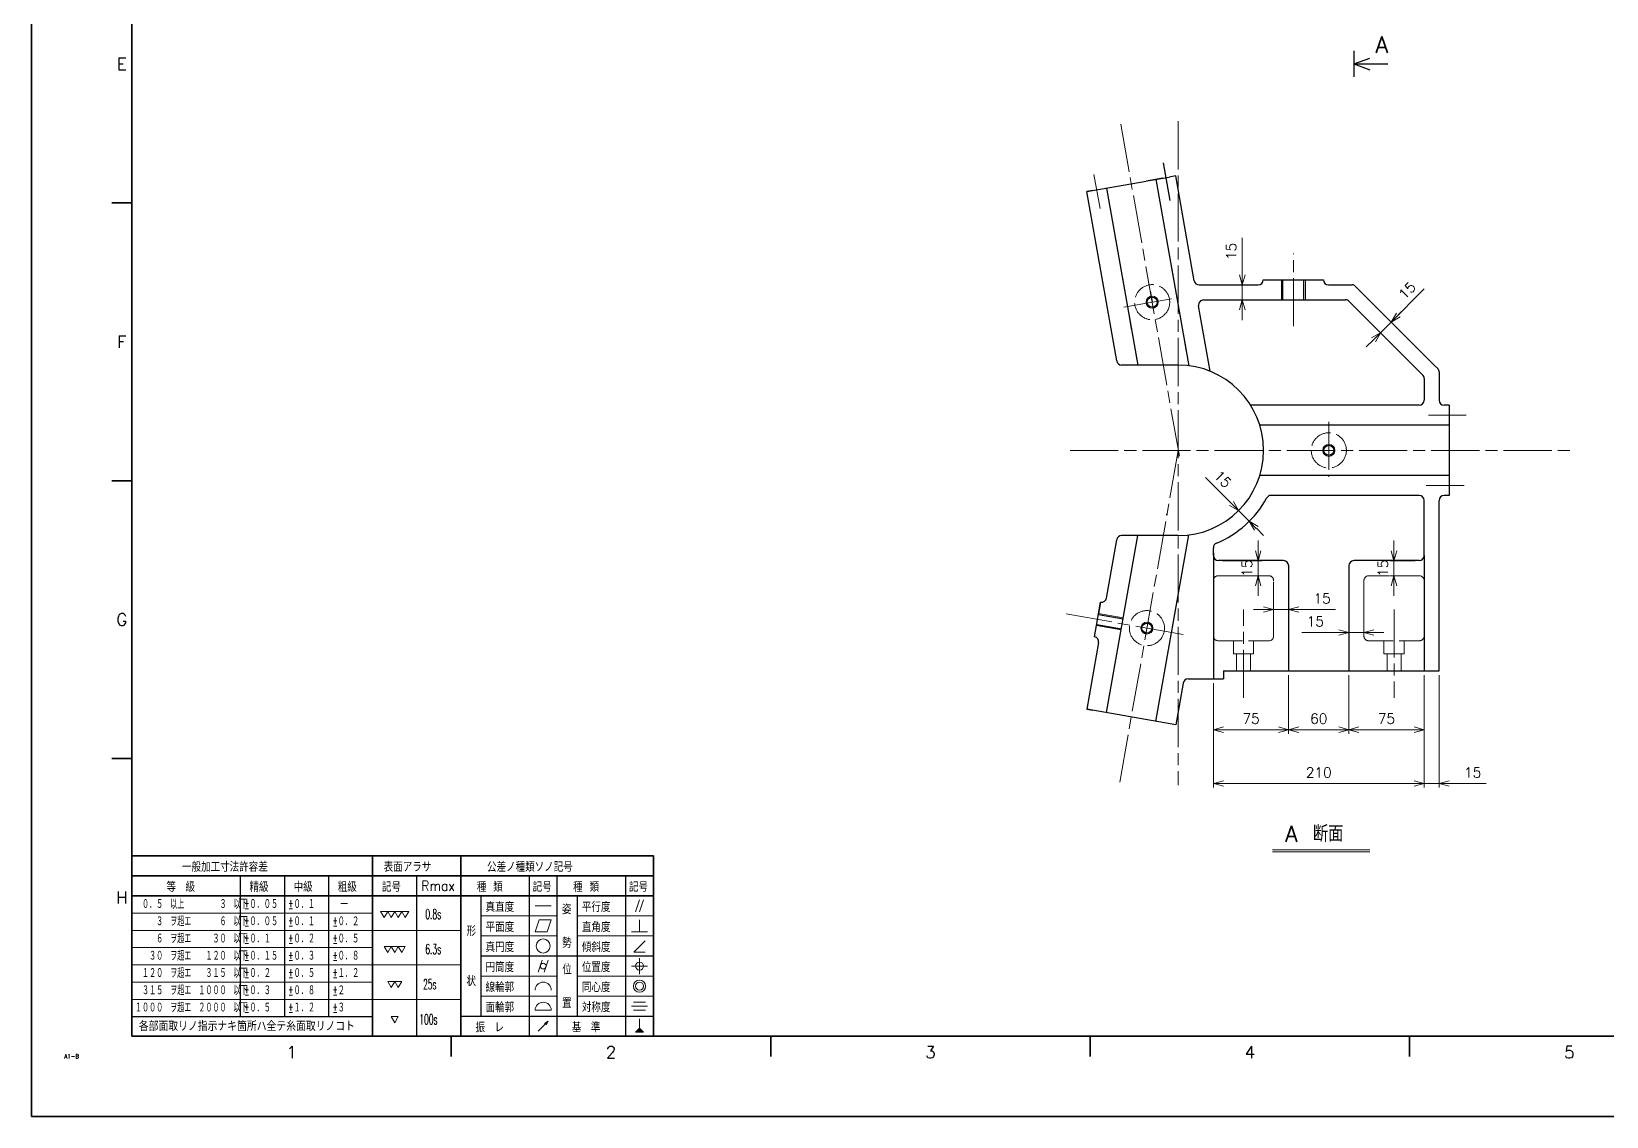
# Model space of a CAD drawing. Header units: millimetres. Extents: x 0 to 3364, y 0 to 2376.
# Drawn here: x 0 to 1570, y 0 to 1082 of the extents above; entities that cross this region are included whole.
import ezdxf
from ezdxf.enums import TextEntityAlignment as Align

# ---------------------------------------------------------------- set-up
doc = ezdxf.new("R2010")
doc.units = ezdxf.units.MM
doc.header["$LTSCALE"] = 4
doc.linetypes.add('AM_ISO02W050', pattern=[7.5, 6, -1.5])
doc.linetypes.add('AM_ISO08W050', pattern=[18, 12, -1.5, 3, -1.5])
doc.layers.get('0').update_dxf_attribs({"lineweight": 0})
doc.layers.get('Defpoints').update_dxf_attribs({"lineweight": 0})
for name, color, linetype, lineweight in [('AM_0', 7, 'Continuous', 25), ('AM_3', 6, 'AM_ISO02W050', 13), ('AM_4', 4, 'Continuous', 13), ('AM_5', 3, 'Continuous', 13), ('AM_7', 4, 'AM_ISO08W050', 13), ('AM_BOR', 132, 'Continuous', 30), ('AUX', 7, 'Continuous', 35)]:
    doc.layers.add(name, color=color, linetype=linetype, lineweight=lineweight)
doc.styles.get("Standard").update_dxf_attribs({"font": 'romans.shx', "bigfont": 'japanese.shx'})
doc.dimstyles.new('AM_JIS', dxfattribs={"dimtxt": 2.5, "dimasz": 2.5, "dimexe": 1, "dimexo": 1, "dimgap": 1.5, "dimtad": 3, "dimdec": 3, "dimdsep": 46, "dimtxsty": 'Standard', "dimblk": 'OPEN30', "dimcen": 0, "dimclrd": 256, "dimclre": 256, "dimclrt": 2, "dimadec": 0, "dimazin": 2, "dimtp": 0.1, "dimtm": 0.1, "dimtfac": 0.71, "dimtdec": 3, "dimtix": 1, "dimtmove": 0, "dimatfit": 3, "dimldrblk": 'OPEN30', "dimfxl": 1, "dimlwd": -1, "dimlwe": -1, "dimarcsym": 0})

# ---------------------------------------------------------------- blocks, each defined once
blk = doc.blocks.new('_Open30')
at = {"color": 0, "linetype": 'ByBlock', "lineweight": -2}
for p, q in [((-1, 0.27), (0, 0)), ((0, 0), (-1, -0.27)), ((0, 0), (-1, 0))]:
    blk.add_line(p, q, dxfattribs=at)
blk = doc.blocks.new('*D211')
at = {"layer": 'AM_5'}
for p, q in [((1206.8, 829.2), (1206.8, 876)), ((1206.8, 839.2), (1206.8, 849.2)), ((1197.3, 829.2), (1210.8, 829.2)), ((1206.8, 829.2), (1206.8, 814.2)), ((1197.3, 814.2), (1210.8, 814.2)), ((1206.8, 804.2), (1206.8, 794.2))]:
    blk.add_line(p, q, dxfattribs=at)
at = {"layer": 'Defpoints', "color": 0}
for p in [(1193.3, 829.2), (1193.3, 814.2), (1206.8, 814.2)]:
    blk.add_point(p, dxfattribs=at)
at = {"layer": 'AM_5', "xscale": 10, "yscale": 10, "zscale": 10}
for p, rotation in [((1206.8, 829.2), 270), ((1206.8, 814.2), 90)]:
    blk.add_blockref('_Open30', p, dxfattribs=dict(at, rotation=rotation))
at = {"layer": 'AM_5', "color": 2, "insert": (1195.8, 862.6), "char_height": 10, "attachment_point": 5, "rotation": 90}
blk.add_mtext('15', dxfattribs=at)
blk = doc.blocks.new('*D212')
at = {"layer": 'AM_5'}
for p, q in [((1355.2, 792.1), (1388.2, 825.2)), ((1362.2, 799.2), (1369.3, 806.3)), ((1355.2, 792.1), (1344.6, 781.5)), ((1355.9, 791.3), (1352.3, 794.9)), ((1337.5, 774.4), (1330.4, 767.4)), ((1345.3, 780.7), (1341.7, 784.3))]:
    blk.add_line(p, q, dxfattribs=at)
at = {"layer": 'Defpoints', "color": 0}
for p in [(1358.8, 788.5), (1344.6, 781.5), (1348.2, 777.9)]:
    blk.add_point(p, dxfattribs=at)
at = {"layer": 'AM_5', "xscale": 10, "yscale": 10, "zscale": 10}
for p, rotation in [((1355.2, 792.1), 225.00155213021), ((1344.6, 781.5), 45.00155213021)]:
    blk.add_blockref('_Open30', p, dxfattribs=dict(at, rotation=rotation))
at = {"layer": 'AM_5', "color": 2, "insert": (1371, 823.5), "char_height": 10, "attachment_point": 5, "rotation": 45.0016}
blk.add_mtext('15', dxfattribs=at)
blk = doc.blocks.new('*D216')
at = {"layer": 'AM_5'}
for p, q in [((1222.5, 564.2), (1222.5, 574.2)), ((1187, 554.2), (1226.5, 554.2)), ((1222.5, 539.2), (1222.5, 554.2)), ((1187, 539.2), (1226.5, 539.2)), ((1222.5, 529.2), (1222.5, 519.2))]:
    blk.add_line(p, q, dxfattribs=at)
at = {"layer": 'Defpoints', "color": 0}
for p in [(1183, 554.2), (1222.5, 554.2), (1183, 539.2)]:
    blk.add_point(p, dxfattribs=at)
at = {"layer": 'AM_5', "xscale": 10, "yscale": 10, "zscale": 10}
for p, rotation in [((1222.5, 554.2), 270.000000001974), ((1222.5, 539.2), 90.000000001974)]:
    blk.add_blockref('_Open30', p, dxfattribs=dict(at, rotation=rotation))
at = {"layer": 'AM_5', "color": 2, "insert": (1211.5, 546.7), "char_height": 10, "attachment_point": 5, "rotation": 90}
blk.add_mtext('15', dxfattribs=at)
blk = doc.blocks.new('*D217')
at = {"layer": 'AM_5'}
for p, q in [((1358, 564.2), (1358, 574.2)), ((1379, 554.2), (1354, 554.2)), ((1358, 554.2), (1358, 539.2)), ((1379, 539.2), (1354, 539.2)), ((1358, 529.2), (1358, 519.2))]:
    blk.add_line(p, q, dxfattribs=at)
at = {"layer": 'Defpoints', "color": 0}
for p in [(1383, 554.2), (1358, 539.2), (1383, 539.2)]:
    blk.add_point(p, dxfattribs=at)
at = {"layer": 'AM_5', "xscale": 10, "yscale": 10, "zscale": 10}
for p, rotation in [((1358, 554.2), 270), ((1358, 539.2), 90)]:
    blk.add_blockref('_Open30', p, dxfattribs=dict(at, rotation=rotation))
at = {"layer": 'AM_5', "color": 2, "insert": (1347, 546.7), "char_height": 10, "attachment_point": 5, "rotation": 90}
blk.add_mtext('15', dxfattribs=at)
blk = doc.blocks.new('*D218')
at = {"layer": 'AM_5'}
for p, q in [((1238, 530.2), (1238, 501.6)), ((1253, 530.2), (1253, 501.6)), ((1228, 505.6), (1218, 505.6)), ((1238, 505.6), (1253, 505.6)), ((1253, 505.6), (1299.8, 505.6)), ((1263, 505.6), (1273, 505.6))]:
    blk.add_line(p, q, dxfattribs=at)
at = {"layer": 'Defpoints', "color": 0}
for p in [(1238, 534.2), (1253, 534.2), (1253, 505.6)]:
    blk.add_point(p, dxfattribs=at)
at = {"layer": 'AM_5', "xscale": 10, "yscale": 10, "zscale": 10}
blk.add_blockref('_Open30', (1238, 505.6), dxfattribs=at)
at = {"layer": 'AM_5', "xscale": 10, "yscale": 10, "zscale": 10, "rotation": 180}
blk.add_blockref('_Open30', (1253, 505.6), dxfattribs=at)
at = {"layer": 'AM_5', "color": 2, "insert": (1286.4, 516.6), "char_height": 10, "attachment_point": 5}
blk.add_mtext('15', dxfattribs=at)
blk = doc.blocks.new('*D219')
at = {"layer": 'AM_5'}
for p, q in [((1313, 530.2), (1313, 478.7)), ((1328, 530.2), (1328, 478.7)), ((1313, 482.7), (1266.3, 482.7)), ((1303, 482.7), (1293, 482.7)), ((1328, 482.7), (1313, 482.7)), ((1338, 482.7), (1348, 482.7))]:
    blk.add_line(p, q, dxfattribs=at)
at = {"layer": 'Defpoints', "color": 0}
for p in [(1313, 534.2), (1328, 534.2), (1313, 482.7)]:
    blk.add_point(p, dxfattribs=at)
at = {"layer": 'AM_5', "xscale": 10, "yscale": 10, "zscale": 10}
blk.add_blockref('_Open30', (1313, 482.7), dxfattribs=at)
at = {"layer": 'AM_5', "xscale": 10, "yscale": 10, "zscale": 10, "rotation": 180}
blk.add_blockref('_Open30', (1328, 482.7), dxfattribs=at)
at = {"layer": 'AM_5', "color": 2, "insert": (1279.6, 493.7), "char_height": 10, "attachment_point": 5}
blk.add_mtext('15', dxfattribs=at)
blk = doc.blocks.new('*D220')
at = {"layer": 'AM_5'}
for p, q in [((1388, 440.2), (1388, 328)), ((1178, 432.2), (1178, 328)), ((1378, 332), (1188, 332))]:
    blk.add_line(p, q, dxfattribs=at)
at = {"layer": 'Defpoints', "color": 0}
for p in [(1388, 444.2), (1178, 436.2), (1178, 332)]:
    blk.add_point(p, dxfattribs=at)
at = {"layer": 'AM_5', "xscale": 10, "yscale": 10, "zscale": 10, "rotation": 180}
blk.add_blockref('_Open30', (1178, 332), dxfattribs=at)
at = {"layer": 'AM_5', "xscale": 10, "yscale": 10, "zscale": 10}
blk.add_blockref('_Open30', (1388, 332), dxfattribs=at)
at = {"layer": 'AM_5', "color": 2, "insert": (1283, 343), "char_height": 10, "attachment_point": 5}
blk.add_mtext('210', dxfattribs=at)
blk = doc.blocks.new('*D221')
at = {"layer": 'AM_5'}
for p, q in [((1313, 440.2), (1313, 381.7)), ((1388, 440.2), (1388, 381.7)), ((1378, 385.7), (1323, 385.7))]:
    blk.add_line(p, q, dxfattribs=at)
at = {"layer": 'Defpoints', "color": 0}
for p in [(1313, 444.2), (1388, 444.2), (1313, 385.7)]:
    blk.add_point(p, dxfattribs=at)
at = {"layer": 'AM_5', "xscale": 10, "yscale": 10, "zscale": 10}
for p, rotation in [((1313, 385.7), 180.000000001381), ((1388, 385.7), 1.381e-09)]:
    blk.add_blockref('_Open30', p, dxfattribs=dict(at, rotation=rotation))
at = {"layer": 'AM_5', "color": 2, "insert": (1350.5, 396.7), "char_height": 10, "attachment_point": 5}
blk.add_mtext('75', dxfattribs=at)
blk = doc.blocks.new('*D222')
at = {"layer": 'AM_5'}
for p, q in [((1253, 440.2), (1253, 381.7)), ((1313, 440.2), (1313, 381.7)), ((1303, 385.7), (1263, 385.7))]:
    blk.add_line(p, q, dxfattribs=at)
at = {"layer": 'Defpoints', "color": 0}
for p in [(1253, 444.2), (1313, 444.2), (1253, 385.7)]:
    blk.add_point(p, dxfattribs=at)
at = {"layer": 'AM_5', "xscale": 10, "yscale": 10, "zscale": 10}
for p, rotation in [((1253, 385.7), 180.000000001381), ((1313, 385.7), 1.381e-09)]:
    blk.add_blockref('_Open30', p, dxfattribs=dict(at, rotation=rotation))
at = {"layer": 'AM_5', "color": 2, "insert": (1283, 396.7), "char_height": 10, "attachment_point": 5}
blk.add_mtext('60', dxfattribs=at)
blk = doc.blocks.new('*D238')
at = {"layer": 'AM_5'}
for p, q in [((1203.1, 604.1), (1170.1, 637.2)), ((1196.1, 611.2), (1189, 618.3)), ((1203.1, 604.1), (1213.7, 593.5)), ((1206, 607), (1206, 607)), ((1216.6, 596.4), (1216.6, 596.4)), ((1220.8, 586.5), (1227.9, 579.4))]:
    blk.add_line(p, q, dxfattribs=at)
at = {"layer": 'Defpoints', "color": 0}
for p in [(1203.1, 604.1), (1213.7, 593.5), (1213.7, 593.5)]:
    blk.add_point(p, dxfattribs=at)
at = {"layer": 'AM_5', "xscale": 10, "yscale": 10, "zscale": 10}
for p, rotation in [((1203.1, 604.1), 314.999999998596), ((1213.7, 593.5), 134.999999998595)]:
    blk.add_blockref('_Open30', p, dxfattribs=dict(at, rotation=rotation))
at = {"layer": 'AM_5', "color": 2, "insert": (1187.3, 635.5), "char_height": 10, "attachment_point": 5, "rotation": 315}
blk.add_mtext('15', dxfattribs=at)
blk = doc.blocks.new('*D239')
at = {"layer": 'AM_5'}
for p, q in [((1388, 440.2), (1388, 328)), ((1403, 440.2), (1403, 328)), ((1378, 332), (1368, 332)), ((1388, 332), (1403, 332)), ((1403, 332), (1449.8, 332)), ((1413, 332), (1423, 332))]:
    blk.add_line(p, q, dxfattribs=at)
at = {"layer": 'Defpoints', "color": 0}
for p in [(1388, 444.2), (1403, 444.2), (1403, 332)]:
    blk.add_point(p, dxfattribs=at)
at = {"layer": 'AM_5', "xscale": 10, "yscale": 10, "zscale": 10}
blk.add_blockref('_Open30', (1388, 332), dxfattribs=at)
at = {"layer": 'AM_5', "xscale": 10, "yscale": 10, "zscale": 10, "rotation": 180}
blk.add_blockref('_Open30', (1403, 332), dxfattribs=at)
at = {"layer": 'AM_5', "color": 2, "insert": (1436.4, 343), "char_height": 10, "attachment_point": 5}
blk.add_mtext('15', dxfattribs=at)
blk = doc.blocks.new('*D240')
at = {"layer": 'AM_5'}
for p, q in [((1253, 440.2), (1253, 381.7)), ((1178, 432.2), (1178, 381.7)), ((1243, 385.7), (1188, 385.7))]:
    blk.add_line(p, q, dxfattribs=at)
at = {"layer": 'Defpoints', "color": 0}
for p in [(1253, 444.2), (1178, 436.2), (1178, 385.7)]:
    blk.add_point(p, dxfattribs=at)
at = {"layer": 'AM_5', "xscale": 10, "yscale": 10, "zscale": 10, "rotation": 180}
blk.add_blockref('_Open30', (1178, 385.7), dxfattribs=at)
at = {"layer": 'AM_5', "xscale": 10, "yscale": 10, "zscale": 10}
blk.add_blockref('_Open30', (1253, 385.7), dxfattribs=at)
at = {"layer": 'AM_5', "color": 2, "insert": (1215.5, 396.7), "char_height": 10, "attachment_point": 5}
blk.add_mtext('75', dxfattribs=at)

msp = doc.modelspace()

# ---------------------------------------------------------------- linework, layer by layer
at = {"layer": 'AM_0'}
for p, q in [((1317.8875, 1049.5312), (1333.8875, 1055.3547)), ((1317.8875, 1049.5312), (1351.8875, 1049.5312)), ((1317.8875, 1049.5312), (1333.8875, 1043.7077)), ((1128.0073, 950.9946), (1134.6309, 913.4306)), ((1051.8274, 922.3307), (1110.9159, 932.7495)), ((1127.4607, 935.6668), (1110.9159, 932.7495)), ((1111.9007, 932.9232), (1133.7634, 936.7782)), ((1120.764, 934.486), (1153.5417, 748.5941)), ((1140.4601, 937.959), (1133.7634, 936.7782)), ((1158.9005, 833.3785), (1140.4601, 937.959)), ((1057.7363, 923.3725), (1051.8274, 922.3307)), ((1081.6183, 753.3785), (1051.8274, 922.3307)), ((1071.5236, 925.8036), (1102.6553, 749.2467)), ((1227.7487, 834.2467), (1287.7487, 834.2467)), ((1247.2487, 814.2467), (1247.2487, 834.2467)), ((1268.2487, 814.2467), (1268.2487, 834.2467)), ((1115.0714, 822.8008), (1116.9816, 811.9679)), ((1163.8245, 829.2467), (1222.7487, 829.2467)), ((1292.7487, 829.2467), (1316.3719, 829.2467)), ((1398.3345, 748.941), (1319.2004, 828.0752)), ((1174.8232, 743.0764), (1163.3087, 808.3785)), ((1168.2327, 814.2467), (1309.7445, 814.2467)), ((1386.5643, 739.498), (1313.2801, 812.7823)), ((1143.0288, 749.2467), (1086.5423, 749.2467)), ((1401.5643, 745.7112), (1398.3345, 748.941)), ((1403.0288, 742.1757), (1403.0288, 714.2467)), ((1388.0288, 735.9625), (1388.0288, 714.2467)), ((1383.0288, 709.2467), (1215.1398, 709.2467)), ((1413.0288, 709.2467), (1408.0288, 709.2467)), ((1413.0288, 709.2467), (1413.0288, 619.2467)), ((1413.0288, 689.2467), (1224.2692, 689.2467)), ((1413.0288, 639.2467), (1224.2692, 639.2467)), ((1383.0288, 619.2467), (1235.3597, 619.2467)), ((1388.0288, 559.2467), (1388.0288, 614.2467)), ((1403.0288, 444.2467), (1403.0288, 614.2467)), ((1413.0288, 619.2467), (1408.0288, 619.2467)), ((1071.3629, 516.9537), (1081.6183, 575.115)), ((1071.5236, 402.6898), (1102.6553, 579.2467)), ((1143.0288, 579.2467), (1086.5423, 579.2467)), ((1120.764, 394.0074), (1153.5417, 579.8994)), ((1178.0288, 559.2467), (1178.0288, 567.1643)), ((1178.0288, 562.0794), (1178.0288, 436.2467)), ((1248.0288, 554.2467), (1183.0288, 554.2467)), ((1383.0288, 554.2467), (1318.0288, 554.2467)), ((1388.0288, 559.2467), (1388.0288, 444.2467)), ((1253.0288, 444.2467), (1253.0288, 549.2467)), ((1313.0288, 549.2467), (1313.0288, 444.2467)), ((1061.4898, 489.7549), (1065.5706, 512.8979)), ((1065.5706, 512.8979), (1063.5736, 501.5726)), ((1065.5706, 512.8979), (1063.5736, 501.5726)), ((1059.4929, 478.4296), (1061.4898, 489.7549)), ((1061.6543, 490.6875), (1086.2745, 486.3463)), ((1063.4092, 500.64), (1088.0294, 496.2988)), ((1063.5487, 472.6373), (1051.8274, 406.1628)), ((1188.0288, 444.2467), (1403.0288, 444.2467)), ((1188.0288, 444.2467), (1188.0288, 436.2467)), ((1147.7919, 432.115), (1140.4601, 390.5345)), ((1152.7159, 436.2467), (1188.0288, 436.2467)), ((1140.4601, 390.5345), (1051.8274, 406.1628)), ((1051.8274, 406.1628), (1057.7363, 405.1209))]:
    msp.add_line(p, q, dxfattribs=at)
for centre in [(1116.9816, 811.9679), (1293.0288, 664.2467), (1111.7721, 486.9813)]:
    msp.add_circle(centre, 5, dxfattribs=at)
for centre, radius, start, end in [((1163.8245, 834.2467), 5, 190, 270), ((1222.7487, 834.2467), 5, 270, 0), ((1292.7487, 834.2467), 5, 180, 270), ((1316.3719, 825.2467), 4, 45, 90), ((1168.2327, 809.2467), 5, 90, 190), ((1309.7445, 809.2467), 5, 45, 90), ((1086.5423, 754.2467), 5, 190, 270), ((1143.0288, 664.2467), 85, 270, 90), ((1383.0288, 735.9625), 5, 0, 45), ((1398.0288, 742.1757), 5, 0, 45), ((1383.0288, 714.2467), 5, 270, 0), ((1408.0288, 714.2467), 5, 180, 270), ((1143.0288, 664.2467), 100, 292.3926878, 331.5631098), ((1235.3597, 614.2467), 5, 90, 151.5631098), ((1383.0288, 614.2467), 5, 0, 90), ((1408.0288, 614.2467), 5, 90, 180), ((1086.5423, 574.2467), 5, 90, 170), ((1183.0288, 567.1643), 5, 112.3926878, 180), ((1183.0288, 559.2467), 5, 180, 270), ((1248.0288, 549.2467), 5, 0, 90), ((1318.0288, 549.2467), 5, 90, 180), ((1383.0288, 559.2467), 5, 270, 0), ((1066.4388, 517.8219), 5, 260, 350), ((1058.6247, 473.5056), 5, 350, 80), ((1152.7159, 431.2467), 5, 90, 170)]:
    msp.add_arc(centre, radius, start, end, dxfattribs=at)
msp.add_point((1131.7417, 600.2342), dxfattribs=at)
at = {"layer": 'AM_3'}
for p, q in [((1120.764, 934.486), (1153.5417, 748.5941)), ((1071.5236, 925.8036), (1102.6553, 749.2467)), ((1178.0288, 534.2467), (1178.0288, 479.2467)), ((1233.0288, 539.2467), (1183.0288, 539.2467)), ((1238.0288, 479.2467), (1238.0288, 534.2467)), ((1328.0288, 534.2467), (1328.0288, 479.2467)), ((1383.0288, 539.2467), (1333.0288, 539.2467)), ((1388.0288, 534.2467), (1388.0288, 479.2467)), ((1183.0288, 474.2467), (1233.0288, 474.2467)), ((1198.0288, 474.2467), (1198.0288, 461.2467)), ((1218.0288, 474.2467), (1218.0288, 461.2467)), ((1333.0288, 474.2467), (1383.0288, 474.2467)), ((1348.0288, 474.2467), (1348.0288, 461.2467)), ((1368.0288, 474.2467), (1368.0288, 461.2467)), ((1198.0288, 461.2467), (1218.0288, 461.2467)), ((1201.0288, 461.2467), (1201.0288, 444.2467)), ((1215.0288, 461.2467), (1215.0288, 444.2467)), ((1348.0288, 461.2467), (1368.0288, 461.2467)), ((1351.0288, 461.2467), (1351.0288, 444.2467)), ((1365.0288, 461.2467), (1365.0288, 444.2467))]:
    msp.add_line(p, q, dxfattribs=at)
for centre in [(1116.9816, 811.9679), (1293.0288, 664.2467)]:
    msp.add_circle(centre, 17.5, dxfattribs=at)
for centre, start, end in [((1183.0288, 534.2467), 90, 180), ((1233.0288, 534.2467), 0, 90), ((1333.0288, 534.2467), 90, 180), ((1383.0288, 534.2467), 0, 90), ((1183.0288, 479.2467), 180, 270), ((1233.0288, 479.2467), 270, 0), ((1333.0288, 479.2467), 180, 270), ((1383.0288, 479.2467), 270, 0)]:
    msp.add_arc(centre, 5, start, end, dxfattribs=at)
msp.add_ellipse((1111.7721, 486.9813), major_axis=(17.2341, -3.0388), ratio=1, dxfattribs=at)
at = {"layer": 'AM_4'}
for p, q in [((1061.4898, 489.7549), (1086.11, 485.4137)), ((1063.5736, 501.5726), (1088.1938, 497.2314))]:
    msp.add_line(p, q, dxfattribs=at)
for centre in [(1116.9816, 811.9679), (1293.0288, 664.2467), (1111.7721, 486.9813)]:
    msp.add_circle(centre, 6, dxfattribs=at)
at = {"layer": 'AM_5'}
for p, q in [((1236.9097, 265.8893), (1333.9203, 265.8893)), ((1236.9097, 263.8893), (1333.9203, 263.8893))]:
    msp.add_line(p, q, dxfattribs=at)
at = {"layer": 'AM_7'}
for p, q in [((1144.054, 658.4326), (1085.1688, 992.3872)), ((1143.0288, 992.3872), (1143.0288, 330.5517)), ((1128.0073, 950.9946), (1134.606, 913.5719)), ((1058.9724, 939.3972), (1064.9748, 905.3558)), ((1257.7487, 787.9352), (1257.7487, 860.3513)), ((1245.7487, 814.2467), (1245.7487, 834.2467)), ((1269.7487, 814.2467), (1269.7487, 834.2467)), ((1088.8691, 807.0109), (1142.9472, 816.5463)), ((1293.0288, 692.7929), (1293.0288, 637.8806)), ((1430.0288, 699.2467), (1392.3529, 699.2467)), ((1035.194, 664.2467), (1536.4587, 664.2467)), ((1143.0288, 664.2467), (1084.1894, 330.5517)), ((1428.0288, 629.2467), (1390.0288, 629.2467)), ((1208.0288, 417.4093), (1208.0288, 505.6878)), ((1358.0288, 505.6878), (1358.0288, 417.4093)), ((1147.831, 480.6232), (1031.1483, 501.1975))]:
    msp.add_line(p, q, dxfattribs=at)
at = {"layer": 'AM_BOR'}
msp.add_line((1317.8875, 1062.5312), (1317.8875, 1036.5312), dxfattribs=at)
at = {"layer": 'AUX'}
for p, q in [((100, 911), (80, 911)), ((100, 634), (80, 634)), ((100, 357), (80, 357)), ((100, 260), (620, 260)), ((340, 80), (340, 260)), ((428, 80), (428, 260)), ((620, 80), (620, 260)), ((620, 240), (100, 240)), ((620, 220), (100, 220)), ((418.4, 80), (418.4, 60)), ((736.8, 80), (736.8, 60)), ((1055.2, 80), (1055.2, 60)), ((1373.6, 80), (1373.6, 60))]:
    msp.add_line(p, q, dxfattribs=at)
at = {"layer": 'AUX', "color": 3, "lineweight": 25}
for p, q in [((208, 240), (208, 100)), ((252, 240), (252, 100)), ((296, 240), (296, 100)), ((384, 80), (384, 240)), ((496, 240), (496, 80)), ((524, 80), (524, 240)), ((592, 240), (592, 80)), ((448, 220), (448, 100)), ((544, 220), (544, 100)), ((620, 160), (448, 160)), ((100, 99.6), (340, 99.6)), ((428, 100), (620, 100))]:
    msp.add_line(p, q, dxfattribs=at)
at = {"layer": 'AUX', "color": 2, "lineweight": 13}
for p, q in [((351.5, 198.5), (348, 204.5622)), ((348, 204.5622), (376, 204.5622)), ((351.5, 198.5), (355, 204.5622)), ((358.5, 198.5), (355, 204.5622)), ((358.5, 198.5), (362, 204.5622)), ((365.5, 198.5), (362, 204.5622)), ((365.5, 198.5), (369, 204.5622)), ((372.5, 198.5), (369, 204.5622)), ((372.5, 198.5), (376, 204.5622)), ((502, 210), (518, 210)), ((602, 204), (606, 216)), ((610, 216), (606, 204)), ((100, 202.8), (340, 202.8)), ((524, 200), (448, 200)), ((502, 184), (506, 196)), ((506, 196), (518, 196)), ((518, 196), (514, 184)), ((620, 200), (544, 200)), ((606, 196), (606, 184)), ((428, 185.6), (100, 185.6)), ((524, 180), (448, 180)), ((514, 184), (502, 184)), ((620, 180), (544, 180)), ((614, 184), (598, 184)), ((611.6569, 175.3137), (600.3432, 164)), ((340, 168.4), (100, 168.4)), ((355, 163.5), (351.5, 169.5622)), ((351.5, 169.5622), (372.5, 169.5622)), ((355, 163.5), (358.5, 169.5622)), ((362, 163.5), (358.5, 169.5622)), ((362, 163.5), (365.5, 169.5622)), ((369, 163.5), (365.5, 169.5622)), ((369, 163.5), (372.5, 169.5622)), ((611.6569, 164), (600.3432, 164)), ((606, 158), (606, 142)), ((428, 151.2), (100, 151.2)), ((505, 144), (509, 156)), ((515, 156), (511, 144)), ((598, 150), (614, 150)), ((340, 134), (100, 134)), ((358.5, 128.5), (355, 134.5622)), ((355, 134.5622), (369, 134.5622)), ((358.5, 128.5), (362, 134.5622)), ((365.5, 128.5), (362, 134.5622)), ((365.5, 128.5), (369, 134.5622)), ((524, 140), (448, 140)), ((620, 140), (544, 140)), ((428, 116.8), (100, 116.8)), ((524, 120), (448, 120)), ((620, 120), (544, 120)), ((598, 110), (614, 110)), ((600, 114), (612, 114)), ((362, 93.5), (358.5, 99.5622)), ((358.5, 99.5622), (365.5, 99.5622)), ((362, 93.5), (365.5, 99.5622)), ((502, 106), (518, 106)), ((515, 95), (505, 85)), ((511.4645, 92.8787), (515, 95)), ((515, 95), (512.8787, 91.4645)), ((600, 106), (612, 106)), ((606, 97.3333), (606, 88)), ((602, 84), (606, 88)), ((602, 84), (610, 84)), ((602.1144, 84.1144), (602.2288, 84)), ((602.2288, 84), (606.1144, 87.8856)), ((602.3029, 84.3029), (602.6059, 84)), ((602.4915, 84.4915), (602.983, 84)), ((602.6059, 84), (606.3029, 87.6971)), ((602.6801, 84.6801), (603.3601, 84)), ((602.8686, 84.8686), (603.7373, 84)), ((602.983, 84), (606.4915, 87.5085)), ((603.0572, 85.0572), (604.1144, 84)), ((603.2458, 85.2458), (604.4915, 84)), ((603.3601, 84), (606.6801, 87.3199)), ((603.4343, 85.4343), (604.8686, 84)), ((603.6229, 85.6229), (605.2458, 84)), ((603.7373, 84), (606.8686, 87.1314)), ((603.8114, 85.8114), (605.6229, 84)), ((604, 86), (606, 84)), ((604.1144, 84), (607.0572, 86.9428)), ((604.1886, 86.1886), (606.3771, 84)), ((604.3771, 86.3771), (606.7542, 84)), ((604.4915, 84), (607.2458, 86.7542)), ((604.5657, 86.5657), (607.1314, 84)), ((604.7542, 86.7542), (607.5085, 84)), ((604.8686, 84), (607.4343, 86.5657)), ((604.9428, 86.9428), (607.8856, 84)), ((605.1314, 87.1314), (608.2627, 84)), ((605.2458, 84), (607.6229, 86.3771)), ((605.3199, 87.3199), (608.6399, 84)), ((605.5085, 87.5085), (609.017, 84)), ((605.6229, 84), (607.8114, 86.1886)), ((605.6971, 87.6971), (609.3941, 84)), ((605.8856, 87.8856), (609.7712, 84)), ((610, 84), (606, 88)), ((606, 84), (608, 86)), ((606.3771, 84), (608.1886, 85.8114)), ((606.7542, 84), (608.3771, 85.6229)), ((607.1314, 84), (608.5657, 85.4343)), ((607.5085, 84), (608.7542, 85.2458)), ((607.8856, 84), (608.9428, 85.0572)), ((608.2627, 84), (609.1314, 84.8686)), ((608.6399, 84), (609.3199, 84.6801)), ((609.017, 84), (609.5085, 84.4915)), ((609.3941, 84), (609.6971, 84.3029)), ((609.7712, 84), (609.8856, 84.1144))]:
    msp.add_line(p, q, dxfattribs=at)
at = {"layer": 'AUX'}
for points in [[(0, 0), (3364, 0), (3364, 2376), (0, 2376)], [(100, 80), (3284, 80), (3284, 2296), (100, 2296)]]:
    msp.add_lwpolyline(points, close=True, dxfattribs=at)
at = {"layer": 'AUX', "color": 2, "lineweight": 13}
for centre, radius in [((510, 170), 7), ((510, 150), 2.846), ((606, 150), 4), ((606, 130), 6), ((606, 130), 4)]:
    msp.add_circle(centre, radius, dxfattribs=at)
for centre in [(510, 126), (510, 106)]:
    msp.add_arc(centre, 8, 0, 180, dxfattribs=at)

# ---------------------------------------------------------------- texts
at = {"layer": 'AM_0', "color": 2}
msp.add_text('A\u3000断面', height=16, dxfattribs=at).set_placement((1249.6051, 273.8893))
at = {"layer": 'AM_0', "insert": (1339.7045, 1076.7257), "char_height": 16, "attachment_point": 1}
msp.add_mtext_dynamic_manual_height_columns('A', width=17.960594, gutter_width=20, heights=[0], dxfattribs=at)
at = {"layer": 'AUX', "color": 2, "lineweight": 13}
for s, height, p in [('E', 12, (90, 1049.5)), ('F', 12, (90, 772.5)), ('G', 12, (90, 495.5)), ('H', 12, (90, 218.5)), ('1', 12, (259.2, 64.0897)), ('2', 12, (577.6, 64.0897)), ('3', 12, (896, 64.0897)), ('4', 12, (1214.4, 64.0897)), ('5', 12, (1532.8, 64.0897)), ('A1-B', 4, (40, 60))]:
    msp.add_text(s, height=height, dxfattribs=at).set_placement(p, align=Align.MIDDLE)
for s, p in [('一般加工寸法許容差', (150, 244)), ('表面アラサ', (351.04, 244)), ('公差ノ種類ソノ記号', (454, 244)), ('等\u3000級', (134.52, 224)), ('精級', (217.26, 224)), ('中級', (261.26, 224)), ('粗級', (305.26, 224)), ('記号', (349.26, 224)), ('種 類', (443.86, 224)), ('記号', (499.5157, 224)), ('種 類', (539.86, 224)), ('記号', (595.5157, 224)), (' －', (300, 207)), ('真直度', (452.52, 204)), ('姿', (528.6667, 201.6667)), ('平行度', (548.52, 204)), ('形', (433.5551, 180.0403)), ('平面度', (452.52, 184)), ('直角度', (548.52, 184)), ('真円度', (452.52, 164)), ('勢', (528.8333, 168.3333)), ('傾斜度', (548.52, 164)), ('円筒度', (452.52, 144)), ('位', (529, 141.6667)), ('位置度', (548.52, 144)), ('状', (433.5408, 130.0045)), ('線輪郭', (452.52, 124)), ('同心度', (548.52, 124)), ('面輪郭', (452.52, 104)), ('置', (528.8333, 108.3333)), ('対称度', (548.52, 104)), ('振\u3000レ', (442.52, 84)), ('基\u3000準', (538.52, 84))]:
    msp.add_text(s, height=10, dxfattribs=at).set_placement(p)
for s, width, p in [('Rmax', 0.9, (388.58, 225)), ('\u3000０．５\u3000以上\u3000\u3000\u3000\u3000\u3000３\u3000以下', 0.54, (103.1556, 207)), ('%%p０．０５', 0.55, (212, 207)), ('%%p０．１', 0.55, (256, 207)), ('0.8s', 0.55, (392.52, 196.9)), ('\u3000\u3000\u3000３\u3000ヲ超エ\u3000\u3000\u3000\u3000６\u3000以下', 0.54, (103.1556, 189.8)), ('%%p０．０５', 0.55, (212, 189.8)), ('%%p０．１', 0.55, (256, 189.8)), ('%%p０．２', 0.55, (300, 189.8)), ('\u3000\u3000\u3000６\u3000ヲ超エ\u3000\u3000\u3000３０\u3000以下', 0.54, (103.1556, 172.6)), ('%%p０．１', 0.55, (212, 172.6)), ('%%p０．２', 0.55, (256, 172.6)), ('%%p０．５', 0.55, (300, 172.6)), ('\u3000\u3000３０\u3000ヲ超エ\u3000\u3000１２０\u3000以下', 0.54, (103.1556, 155.4)), ('%%p０．１５', 0.55, (212, 155.4)), ('%%p０．３', 0.55, (256, 155.4)), ('%%p０．８', 0.55, (300, 155.4)), ('6.3s', 0.55, (392.52, 161.9)), ('\u3000１２０\u3000ヲ超エ\u3000\u3000３１５\u3000以下', 0.54, (103.1556, 138.2)), ('%%p０．２', 0.55, (212, 138.2)), ('%%p０．５', 0.55, (256, 138.2)), ('%%p１．２', 0.55, (300, 138.2)), ('\u3000３１５\u3000ヲ超エ\u3000１０００\u3000以下', 0.54, (103.1556, 121)), ('%%p０．３', 0.55, (212, 121)), ('%%p０．８', 0.55, (256, 121)), ('%%p２', 0.55, (300, 121)), (' 25s', 0.55, (386.52, 126.9)), ('１０００\u3000ヲ超エ\u3000２０００\u3000以下', 0.54, (103.1556, 103.8)), ('%%p０．５', 0.55, (212, 103.8)), ('%%p１．２', 0.55, (256, 103.8)), ('%%p３', 0.55, (300, 103.8)), ('各部面取リノ指示ナキ箇所ハ全テ糸面取リノコト', 0.89, (106.9933, 85.2)), ('100s', 0.55, (386.52, 91.9))]:
    msp.add_text(s, height=10, dxfattribs=dict(at, width=width)).set_placement(p)

# ---------------------------------------------------------------- dimensions: what is measured, and where the dimension line sits
at = {"layer": 'AM_5'}
for base, p1, p2, angle, picture, middle, dimtype in [((1206.8311, 814.2467), (1193.2866, 829.2467), (1193.2866, 814.2467), 270, '*D211', (1206.8311, 862.6277), 161), ((1344.5577, 781.5044), (1358.7674, 788.5081), (1348.1611, 777.9012), 225.0015521, '*D212', (1378.7673, 815.7159), 161), ((1213.7395, 593.5361), (1203.1329, 604.1427), (1213.7395, 593.5361), 315, '*D238', (1179.529, 627.7466), 161), ((1222.5241, 554.2467), (1183.0288, 539.2467), (1183.0288, 554.2467), 90, '*D216', (1222.5241, 546.7467), 161), ((1358.0288, 539.2467), (1383.0288, 554.2467), (1383.0288, 539.2467), 90, '*D217', (1358.0288, 546.7467), 160), ((1253.0288, 505.6464), (1238.0288, 534.2467), (1253.0288, 534.2467), 0, '*D218', (1286.4097, 505.6464), 161), ((1313.0288, 482.676), (1328.0288, 534.2467), (1313.0288, 534.2467), 180, '*D219', (1279.6478, 482.676), 161)]:
    dim = msp.add_linear_dim(base=base, p1=p1, p2=p2, angle=angle, dimstyle='AM_JIS', override={"dimscale": 4}, dxfattribs=at)
    dim.commit()
    dim.dimension.update_dxf_attribs({"geometry": picture, "text_midpoint": middle, "dimtype": dimtype})
for base, p1, picture, middle in [((1178.0288, 331.9851), (1388.0288, 444.2467), '*D220', (1283.0288, 342.9851)), ((1178.0288, 385.6622), (1253.0288, 444.2467), '*D240', (1215.5288, 396.6622))]:
    dim = msp.add_linear_dim(base=base, p1=p1, p2=(1178.0288, 436.2467), dimstyle='AM_JIS', override={"dimscale": 4}, dxfattribs=at)
    dim.commit()
    dim.dimension.update_dxf_attribs({"geometry": picture, "text_midpoint": middle})
for p1, p2, picture, middle in [((1313.0288, 444.2467), (1253.0288, 444.2467), '*D222', (1283.0288, 396.6622)), ((1388.0288, 444.2467), (1313.0288, 444.2467), '*D221', (1350.5288, 396.6622))]:
    dim = msp.add_aligned_dim(p1=p1, p2=p2, distance=58.5845, dimstyle='AM_JIS', override={"dimscale": 4}, dxfattribs=at)
    dim.commit()
    dim.dimension.update_dxf_attribs({"geometry": picture, "text_midpoint": middle})
dim = msp.add_linear_dim(base=(1403.0288, 331.9851), p1=(1388.0288, 444.2467), p2=(1403.0288, 444.2467), dimstyle='AM_JIS', override={"dimscale": 4}, dxfattribs=at)
dim.commit()
dim.dimension.update_dxf_attribs({"geometry": '*D239', "text_midpoint": (1436.4097, 331.9851), "dimtype": 160})

doc.saveas('drawing.dxf')
